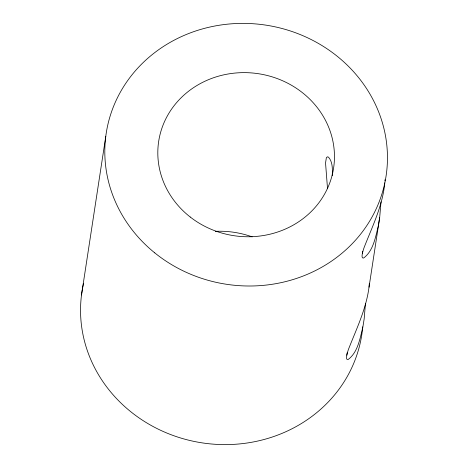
<?xml version="1.0" encoding="UTF-8"?>
<svg xmlns="http://www.w3.org/2000/svg" width="468" height="468" viewBox="0 0 468 468"><rect width="100%" height="100%" fill="white"/><g stroke="black" fill="none" stroke-linecap="round" stroke-linejoin="round"><path stroke-width="0.7" d="M365.473 303.352L364.157 318.977L362.835 327.226C359.991 338.428 357.926 352.264 348.081 359.559L347.034 359.36A43.389 6.148 -60.8 0 1 348.631 348.906C356.546 328.747 366.204 308.874 369.024 287.171L379.688 217.468L381.005 201.843M332.245 175.646C332.496 169.457 332.871 162.098 328.495 157.154L327.337 156.833L326.354 157.698L325.547 162.993L327.512 188.534M384.936 180.894L385.024 179.683M369.024 287.171L369.305 283.702M384.778 182.883C382.701 205.639 372.352 226.395 364.162 247.396A43.389 6.148 -60.8 0 0 362.565 257.856L363.613 258.049C373.458 250.754 375.523 236.919 378.366 225.716L379.688 217.468M81.508 294.986L105.78 136.381M215.339 231.344A88.47 81.912 8.7 0 1 252.164 236.884M362.729 326.845A141.552 131.058 8.7 0 1 201.714 442.804A141.552 131.058 8.7 0 1 83.526 283.503M362.758 251.269A44.671 0.339 -82.4 0 1 362.402 253.679M347.186 352.773A44.665 0.31 -82.3 0 1 346.823 355.183M154.732 252.86A141.552 131.058 8.7 0 0 385.182 181.139A141.552 131.058 8.7 0 0 198.49 30.087A141.552 131.058 8.7 0 0 154.732 252.86M190.236 217.023A88.47 81.912 8.7 0 0 333.31 169.773A88.47 81.912 8.7 0 0 214.865 77.296A88.47 81.912 8.7 0 0 190.236 217.023"/></g></svg>
